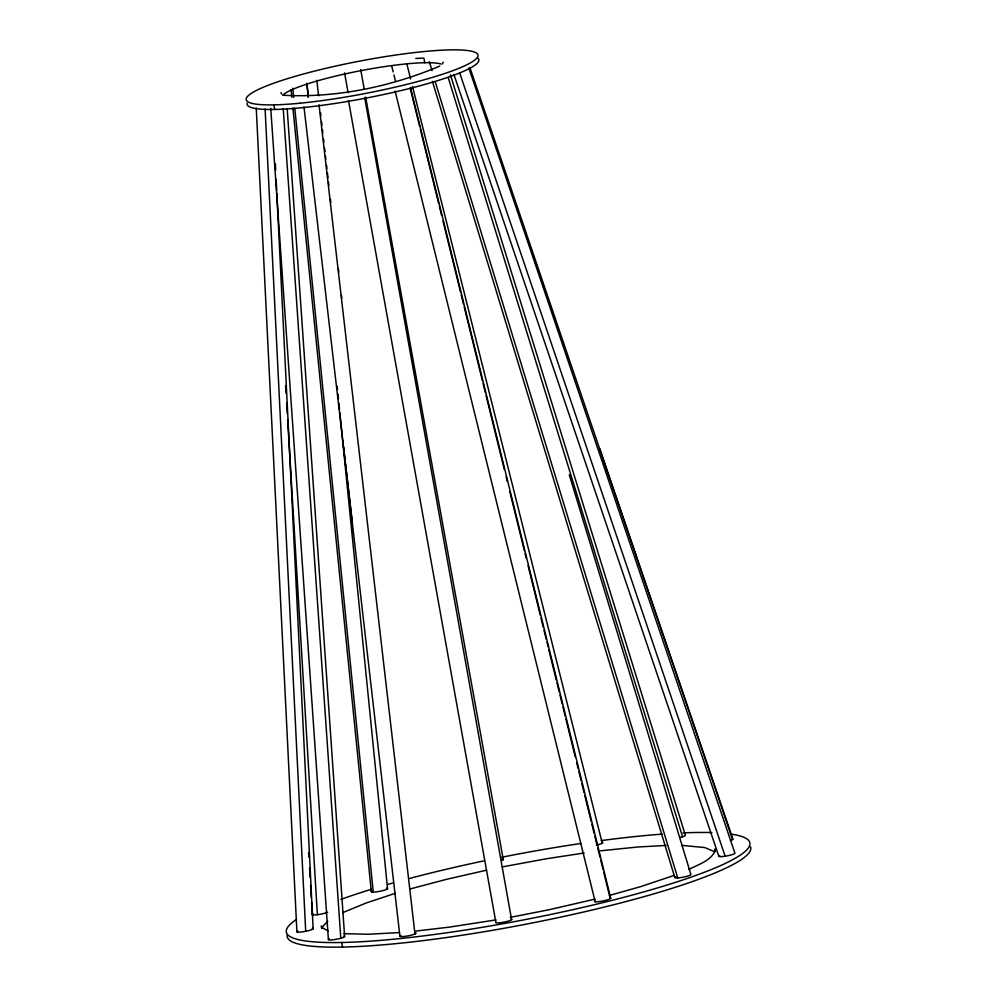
<?xml version="1.0" encoding="UTF-8"?>
<svg xmlns="http://www.w3.org/2000/svg" width="997" height="997" viewBox="0 0 997 997"><rect width="100%" height="100%" fill="white"/><g stroke="black" fill="none" stroke-linecap="round" stroke-linejoin="round"><path stroke-width="1.5" d="M321.981 928.568L322.866 926.325L327.751 921.315M442.307 63.995L443.229 62.15M348.489 100.46L495.845 922.2M364.678 97.569L511.623 919.77A8.263 1.147 -10.9 0 1 502.513 922.375A8.263 1.147 -10.9 0 1 495.646 922.437M439.752 66.101C391.273 86.614 336.712 98.03 284.045 95.301M602.101 842.39A8.263 1.147 -10.9 0 1 602.263 843.25L601.677 843.537A8.263 1.147 -10.9 0 1 596.368 845.095M342.681 912.666L366.049 903.033L395.36 893.3M688.877 869.434C698.062 864.561 710.35 861.121 715.098 851.039L714.924 848.995L715.372 851.288M415.313 932.831A8.263 1.147 -10.9 0 1 414.964 934.002L414.166 934.314A8.263 1.147 -10.9 0 1 403.262 936.557A8.263 1.147 -10.9 0 1 401.043 935.423M673.91 875.478L640.348 886.732L609.466 895.431M682.584 836.782L448.214 77.604M409.692 889.075L446.444 879.354L486.598 870.182M343.741 936.158A8.263 1.147 -10.9 0 1 340.8 938.239L339.591 938.551A8.263 1.147 -10.9 0 1 330.418 939.972A8.263 1.147 -10.9 0 1 329.471 938.8M595.022 899.132L549.06 909.738L510.314 917.352M502.301 866.916L545.396 858.94L584.192 852.983M312.173 928.344A8.263 1.147 -10.9 0 1 305.693 931.298L304.334 931.547A8.263 1.147 -10.9 0 1 297.891 931.036M495.97 919.907L449.846 927.048L415.923 931.073M600.543 850.827L637.594 847.014L666.195 845.444M327.677 912.218A8.263 1.147 -10.9 0 1 317.37 914.71L316.161 914.847A8.263 1.147 -10.9 0 1 313.245 913.863M399.485 932.581L368.105 934.251L343.903 933.666M415.737 58.462L423.85 58.125L424.734 62.711M386.4 888.29A8.263 1.147 -10.9 0 1 384.157 890.259A8.263 1.147 -10.9 0 1 373.252 892.128L372.454 892.116A8.263 1.147 -10.9 0 1 372.13 891.069M681.948 845.394L704.729 847.55L714.6 851.75M603.783 872.437L610.089 898.01A8.263 1.147 -10.9 0 1 605.84 900.341A8.263 1.147 -10.9 0 1 595.184 901.749L594.748 901.637A8.263 1.147 -10.9 0 1 594.785 901.064M328.038 930.886L322.48 927.858L321.258 926.014L321.707 928.319M511.125 919.109L511.835 919.533M280.942 92.584L281.677 94.117M599.733 448.662L732.87 838.938A8.263 1.147 -10.9 0 1 730.415 840.459M469.948 67.696L732.571 839.574M468.814 67.983L734.851 853.008A8.263 1.147 -10.9 0 1 725.704 856.124A8.263 1.147 -10.9 0 1 719.722 855.538M459.58 72.631L725.143 856.211M453.872 74.389L718.8 856.174M429.271 61.652L432.037 70.563M450.432 74.825L685.338 835.187A8.263 1.147 -10.9 0 1 679.942 837.492M569.25 474.709L690.834 874.294A8.263 1.147 -10.9 0 1 681.811 877.41A8.263 1.147 -10.9 0 1 675.742 876.849M435.178 81.492L677.748 877.921M432.411 81.368L674.819 877.485M406.838 63.908L410.614 78.975M412.509 86.515L602.263 843.25M391.684 65.927L393.192 71.958M393.952 74.974L395.46 80.994M410.452 87.449L610.725 898.247M410.39 88.833L419.662 126.445M420.41 129.448L438.593 203.139M439.341 206.155L441.571 215.178M443.054 221.197L460.502 291.884M461.237 294.888L463.468 303.911M464.216 306.926L482.398 380.617M483.146 383.633L485.365 392.656M486.112 395.659L504.295 469.363M506.152 476.878L507.274 481.389M509.866 491.92L524.347 550.581M525.083 553.584L526.204 558.096M528.061 565.611L540.299 615.249M541.047 618.252L543.278 627.287M544.013 630.291L546.244 639.314M546.992 642.317L548.101 646.829M548.836 649.845L556.264 679.917M557.011 682.933L559.23 691.955M559.978 694.959L562.208 703.982M562.944 706.998L565.174 716.02M565.922 719.024L575.194 756.623M576.677 762.643L578.16 768.662M578.908 771.666L581.139 780.688M581.874 783.704L584.105 792.727M584.853 795.731L591.159 821.304M591.906 824.307L594.125 833.33M594.873 836.346L597.103 845.369M597.839 848.372L600.069 857.395M600.805 860.411L603.035 869.434M395.111 91.076L595.184 901.749M273.851 104.859L274.736 109.458M341.635 942.489L342.519 947.088M360.69 69.616L364.266 89.443M365.65 97.07L503.298 859.713A8.263 1.147 -10.9 0 1 502.089 860.486M344.551 72.918L348.127 92.733M303.998 107.04L352.041 520.521M316.822 80.283L318.591 95.749M320.536 112.761L320.884 115.851M321.595 122.033L321.956 125.124M322.48 129.772L322.841 132.863M323.539 139.044L323.9 142.135M324.611 148.316L324.96 151.407M325.496 156.055L325.845 159.146M326.555 165.328L326.904 168.418M327.44 173.054L327.963 177.69M328.499 182.339L328.848 185.43M330.443 199.338L330.805 202.428M338.407 268.916L338.768 272.007M341.423 295.199L341.772 298.29M319.028 104.685L414.964 934.002M343.579 446.731L343.928 449.821M344.464 454.47L344.999 459.106M345.523 463.742L346.059 468.378M346.408 471.469L399.897 936.195M308.285 97.22L306.889 83.299L308.26 97.058M337.223 386.325L337.534 389.416M337.995 394.052L338.457 398.7M338.918 403.336L339.541 409.518M339.852 412.608L387.534 888.626M292.769 88.222L293.704 97.507M294.788 108.324L373.252 892.128M291.062 89.518L291.834 97.232M292.906 108.05L371.32 891.779M287.173 108.561L344.626 936.544M283.235 108.673L340.8 938.239M270.748 108.399L328.399 939.548M285.603 385.615L286.077 393.379M286.625 402.688L287.286 413.543M287.659 419.749L317.37 914.71M308.621 852.51L308.908 857.171M309.556 868.038L310.117 877.348M310.578 885.099L311.326 897.524M311.6 902.173L312.348 914.598M275.371 163.894L275.683 170.101M276.132 179.41L276.668 190.277M276.83 193.381L313.133 928.718M265.102 109.009L305.693 931.298M256.241 107.975L296.907 931.784M730.402 834.003A236.015 32.851 -10.9 0 1 531.376 918.387A236.015 32.851 -10.9 0 1 296.533 919.471M340.874 899.394A236.015 32.851 -10.9 0 1 371.345 889.312M387.933 884.401A236.015 32.851 -10.9 0 1 393.591 882.794M409.692 878.407A236.015 32.851 -10.9 0 1 484.455 860.772M501.292 857.333A236.015 32.851 -10.9 0 1 580.815 843.474M601.266 840.596A236.015 32.851 -10.9 0 1 662.108 834.128M683.107 832.881A236.015 32.851 -10.9 0 1 711.958 832.582M501.877 859.24A8.263 1.147 -10.9 0 1 503.261 859.526M750.554 846.789A236.015 32.851 -10.9 0 1 521.68 925.017A236.015 32.851 -10.9 0 1 287.211 934.999M477.962 58.15A118.007 16.426 -10.9 0 1 368.105 97.694A118.007 16.426 -10.9 0 1 247.131 103.177M282.749 95.338A82.601 11.49 -10.9 0 1 357.848 71.248A82.601 11.49 -10.9 0 1 441.01 64.032M300.321 103.177A118.007 16.426 -10.9 0 0 477.924 56.156A118.007 16.426 -10.9 0 0 308.023 72.781A118.007 16.426 -10.9 0 0 300.321 103.177"/></g></svg>
